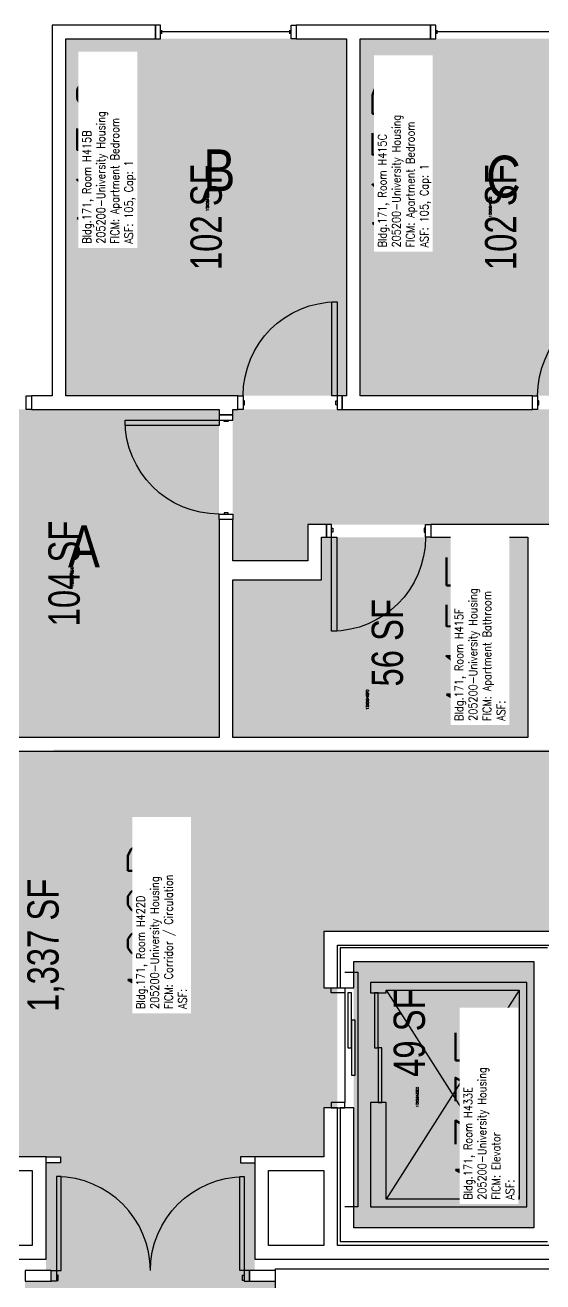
# Model space of a CAD drawing. Header units: inches. Extents: x -105 to 3698, y -798 to 1624.
# Drawn here: x 1365.2 to 1563.6, y 1142.4 to 1624 of the extents above; entities that cross this region are included whole.
import ezdxf
from ezdxf.enums import TextEntityAlignment as Align

# ---------------------------------------------------------------- set-up
doc = ezdxf.new("R2010")
doc.units = ezdxf.units.IN
doc.header["$LTSCALE"] = 96
doc.header["$MEASUREMENT"] = 0
for name, color, linetype in [('A-AREA-IDEN', 1, 'Continuous'), ('A-DOOR', 2, 'Continuous'), ('A-GLAZ', 1, 'Continuous'), ('A-IDEN-RNUM', 7, 'Continuous'), ('A-IDEN-SNUM', 4, 'Continuous'), ('A-IDEN-VNUM', 4, 'Continuous'), ('A-WALL', 5, 'Continuous'), ('AREA-TEXT', 3, 'Continuous'), ('Rooms-Category-Color', 7, 'Continuous'), ('Rooms-College-Color', 7, 'Continuous'), ('Rooms-Department-Color', 7, 'Continuous'), ('Rooms-Division-Color', 7, 'Continuous'), ('Rooms-Information', 7, 'Continuous')]:
    doc.layers.add(name, color=color, linetype=linetype)
doc.styles.add('AREA', font='arial.ttf', dxfattribs={"width": 0.75, "height": 12})
doc.styles.add('ROOMSNUMBER', font='txt.shx', dxfattribs={"height": 0.03})
doc.styles.add('ROOMVNUMBER', font='simplex.shx', dxfattribs={"width": 0.85})
doc.styles.get("Standard").update_dxf_attribs({"font": 'ARIALN.TTF'})

msp = doc.modelspace()

# ---------------------------------------------------------------- hatches: boundary and pattern name
at = {"layer": 'Rooms-Category-Color', "true_color": 0x728ef3}
for points in [[(1488.37499820295, 1618.761705106522), (1380.74999820295, 1618.76170510661), (1380.749998202812, 1482.011705106603), (1488.387990281958, 1482.024697185645), (1488.387990282071, 1618.320364718207)], [(1493.62499820295, 1618.761705106483), (1601.24999820295, 1618.761705106396), (1601.26294726055, 1482.024654164123), (1493.624998202812, 1482.01170510649), (1493.637990282071, 1618.320364718204)], [(1444.750000949005, 1476.750000000006), (1719.750000949004, 1476.750000000001), (1719.750000949006, 1597.750000000007), (1855.250000949007, 1597.750000000013), (1855.250000949011, 1481.124999999999), (1771.106722143054, 1481.124999999995), (1771.106722143052, 1376.000000000006), (1709.981722143052, 1376.000000000007), (1709.981722143052, 1384.950357142137), (1704.731722143052, 1384.950357142137), (1704.731722143052, 1376.000000000007), (1683.532608964361, 1376.000000000008), (1683.532608964363, 1425.374999999996), (1704.731722143053, 1425.374999999995), (1704.731722143052, 1418.950357142137), (1709.981722143052, 1418.950357142136), (1709.981722143053, 1432.624999999995), (1678.282608964361, 1432.625000000001), (1678.282608964361, 1418.750000000015), (1649.532608964361, 1418.750000000015), (1649.532608964361, 1432.624999999996), (1473.500000949004, 1432.624999999999), (1473.500000949004, 1418.750000000018), (1444.750000949004, 1418.750000000019)], [(1320.762944843477, 1351.011705106679), (1320.749998202808, 1476.761705106668), (1439.499998202807, 1476.761705106546), (1439.499998202679, 1351.01170510656)], [(1478.763352988596, 1427.761705106501), (1557.891302210434, 1427.76170510642), (1557.891302210358, 1351.011705106439), (1444.76289619114, 1351.011705106554), (1444.749998202738, 1411.511705106554), (1478.749998202739, 1411.511705106519)]]:
    msp.add_hatch(color=171, dxfattribs=at).paths.add_polyline_path(points)
at = {"layer": 'Rooms-Category-Color', "true_color": 0xadadad}
for points in [[(2434.813734425393, 1302.059794832432), (2431.278200400201, 1305.595328236364), (2404.374997199277, 1332.498526709881), (2404.374997199277, 1345.75000000002), (2041.217390187752, 1345.75000000002), (2041.217390187752, 1370.750000000013), (1958.893277009061, 1370.750000000013), (1958.893277009061, 1345.750000000014), (1868.874975056993, 1345.751251287169), (1868.874975064193, 1341.501251287159), (1864.874975064193, 1341.501251280382), (1864.874975064193, 1343.191933777711), (1824.874975067581, 1343.191933777711), (1824.874975067581, 1338.001251287157), (1816.874975067581, 1338.001251287157), (1816.874975067581, 1346.374900560571), (1765.999986635329, 1346.374900560571), (1765.999986635329, 1370.748758465236), (1683.532608093316, 1370.748758465236), (1683.532608093316, 1346.373758465239), (1376.124998203079, 1346.373758465239), (1376.124998203079, 1345.761705106155), (1260.124998203079, 1345.761705106155), (1260.124998203079, 1346.373761499035), (780.374998203064, 1346.373761499045), (780.374998203064, 1341.498758465237), (776.374998203064, 1341.498758465237), (776.374998203064, 1342.958158910471), (736.3774194910166, 1342.958158910471), (736.3774194910166, 1337.998758465236), (728.3774194910166, 1337.998758465236), (728.3774194910175, 1345.748758465237), (673.3567193971121, 1345.748758465234), (673.3567193971121, 1370.748758465233), (591.0326062184213, 1370.748758465233), (591.0326062184213, 1345.74875846524), (233.3028383523088, 1345.74875846524), (233.4999982030658, 1285.748758465239), (632.9673920448331, 1285.748758465239), (632.9673920448331, 1237.750000000023), (767.9999980504454, 1237.750000000023), (776.3749982030604, 1237.750000000023), (776.3749982030604, 1265.498758465238), (780.3749982030613, 1265.498758465237), (780.3749982030613, 1263.748758465236), (820.3749982030613, 1263.748758465236), (820.3749982030613, 1268.998758465236), (828.3749982030613, 1268.998758465236), (828.3749982030622, 1237.750000000015), (939.7173920448331, 1237.750000000015), (939.7173920448331, 1276.668832693983), (1347.188856218356, 1276.668832693986), (1347.18885621836, 1190.375000000005), (1378.688856218356, 1190.375000000006), (1378.688856218356, 1188.000000000025), (1373.188856218364, 1188.000000000025), (1373.188856218364, 1151.125000000008), (1373.188856218364, 1146.750000000026), (1375.188856218356, 1146.750000000026), (1375.188856218356, 1142.750000000026), (1451.188856218356, 1142.750000000026), (1451.188856218356, 1146.750000000026), (1453.111329007563, 1146.750000000026), (1453.188856218359, 1151.124999986885), (1453.188856218359, 1188.000000000025), (1447.688856218368, 1188.000000000025), (1447.688856218369, 1190.375000000006), (1479.64824156546, 1190.375000000006), (1479.648239670271, 1209.168832333085), (1484.898239670271, 1209.1688328625), (1484.898235031585, 1255.168832693984), (1479.648242645193, 1255.168832866398), (1479.648242645193, 1276.668832693983), (1571.648324745343, 1276.668832693983), (1571.648317350023, 1261.250003228346), (1860.500009312909, 1261.250002044936), (1864.874975200146, 1261.250002027011), (1864.874975192944, 1265.501251280382), (1868.874975192944, 1265.501251287159), (1868.874975195909, 1263.751251287157), (1908.87497505699, 1263.751251287157), (1908.87497505699, 1269.001251287157), (1916.87497505699, 1269.001251287157), (1916.874975057674, 1260.625000059771), (2047.491841887352, 1260.625000502804), (2133.476899039514, 1260.637893297269), (2169.476899039514, 1260.63789346944), (2348.969360803724, 1260.624947866227), (2386.307818971626, 1260.624947834508), (2392.387327554196, 1259.633387961236)], [(1560.148281308113, 1163.168832693983), (1491.148285104862, 1163.168832693983), (1491.148285104862, 1265.168832693983), (1560.148281308113, 1265.168832693983)], [(1461.188856218359, 1142.750000000026), (1365.188856218363, 1142.750000000026), (1365.188856218368, 1052.731721194057), (1340.188856218368, 1052.731721194057), (1340.188856218369, 970.4076080153654), (1365.18885621836, 970.4076080153657), (1365.188856218361, 603.0000000000073), (1461.188856218359, 603.000000000055), (1461.18885621836, 970.4076080153661), (1486.188856218353, 970.4076080153659), (1486.188856218353, 1052.731721194057), (1461.188856218354, 1052.731721194057)]]:
    msp.add_hatch(color=253, dxfattribs=at).paths.add_polyline_path(points)
at = {"layer": 'Rooms-College-Color', "true_color": 0xadadad}
for points in [[(1488.37499820295, 1618.761705106522), (1380.74999820295, 1618.76170510661), (1380.749998202812, 1482.011705106603), (1488.387990281958, 1482.024697185645), (1488.387990282071, 1618.320364718207)], [(1493.62499820295, 1618.761705106483), (1601.24999820295, 1618.761705106396), (1601.26294726055, 1482.024654164123), (1493.624998202812, 1482.01170510649), (1493.637990282071, 1618.320364718204)], [(1444.750000949005, 1476.750000000006), (1719.750000949004, 1476.750000000001), (1719.750000949006, 1597.750000000007), (1855.250000949007, 1597.750000000013), (1855.250000949011, 1481.124999999999), (1771.106722143054, 1481.124999999995), (1771.106722143052, 1376.000000000006), (1709.981722143052, 1376.000000000007), (1709.981722143052, 1384.950357142137), (1704.731722143052, 1384.950357142137), (1704.731722143052, 1376.000000000007), (1683.532608964361, 1376.000000000008), (1683.532608964363, 1425.374999999996), (1704.731722143053, 1425.374999999995), (1704.731722143052, 1418.950357142137), (1709.981722143052, 1418.950357142136), (1709.981722143053, 1432.624999999995), (1678.282608964361, 1432.625000000001), (1678.282608964361, 1418.750000000015), (1649.532608964361, 1418.750000000015), (1649.532608964361, 1432.624999999996), (1473.500000949004, 1432.624999999999), (1473.500000949004, 1418.750000000018), (1444.750000949004, 1418.750000000019)], [(1320.762944843477, 1351.011705106679), (1320.749998202808, 1476.761705106668), (1439.499998202807, 1476.761705106546), (1439.499998202679, 1351.01170510656)], [(1478.763352988596, 1427.761705106501), (1557.891302210434, 1427.76170510642), (1557.891302210358, 1351.011705106439), (1444.76289619114, 1351.011705106554), (1444.749998202738, 1411.511705106554), (1478.749998202739, 1411.511705106519)], [(2434.813734425393, 1302.059794832432), (2431.278200400201, 1305.595328236364), (2404.374997199277, 1332.498526709881), (2404.374997199277, 1345.75000000002), (2041.217390187752, 1345.75000000002), (2041.217390187752, 1370.750000000013), (1958.893277009061, 1370.750000000013), (1958.893277009061, 1345.750000000014), (1868.874975056993, 1345.751251287169), (1868.874975064193, 1341.501251287159), (1864.874975064193, 1341.501251280382), (1864.874975064193, 1343.191933777711), (1824.874975067581, 1343.191933777711), (1824.874975067581, 1338.001251287157), (1816.874975067581, 1338.001251287157), (1816.874975067581, 1346.374900560571), (1765.999986635329, 1346.374900560571), (1765.999986635329, 1370.748758465236), (1683.532608093316, 1370.748758465236), (1683.532608093316, 1346.373758465239), (1376.124998203079, 1346.373758465239), (1376.124998203079, 1345.761705106155), (1260.124998203079, 1345.761705106155), (1260.124998203079, 1346.373761499035), (780.374998203064, 1346.373761499045), (780.374998203064, 1341.498758465237), (776.374998203064, 1341.498758465237), (776.374998203064, 1342.958158910471), (736.3774194910166, 1342.958158910471), (736.3774194910166, 1337.998758465236), (728.3774194910166, 1337.998758465236), (728.3774194910175, 1345.748758465237), (673.3567193971121, 1345.748758465234), (673.3567193971121, 1370.748758465233), (591.0326062184213, 1370.748758465233), (591.0326062184213, 1345.74875846524), (233.3028383523088, 1345.74875846524), (233.4999982030658, 1285.748758465239), (632.9673920448331, 1285.748758465239), (632.9673920448331, 1237.750000000023), (767.9999980504454, 1237.750000000023), (776.3749982030604, 1237.750000000023), (776.3749982030604, 1265.498758465238), (780.3749982030613, 1265.498758465237), (780.3749982030613, 1263.748758465236), (820.3749982030613, 1263.748758465236), (820.3749982030613, 1268.998758465236), (828.3749982030613, 1268.998758465236), (828.3749982030622, 1237.750000000015), (939.7173920448331, 1237.750000000015), (939.7173920448331, 1276.668832693983), (1347.188856218356, 1276.668832693986), (1347.18885621836, 1190.375000000005), (1378.688856218356, 1190.375000000006), (1378.688856218356, 1188.000000000025), (1373.188856218364, 1188.000000000025), (1373.188856218364, 1151.125000000008), (1373.188856218364, 1146.750000000026), (1375.188856218356, 1146.750000000026), (1375.188856218356, 1142.750000000026), (1451.188856218356, 1142.750000000026), (1451.188856218356, 1146.750000000026), (1453.111329007563, 1146.750000000026), (1453.188856218359, 1151.124999986885), (1453.188856218359, 1188.000000000025), (1447.688856218368, 1188.000000000025), (1447.688856218369, 1190.375000000006), (1479.64824156546, 1190.375000000006), (1479.648239670271, 1209.168832333085), (1484.898239670271, 1209.1688328625), (1484.898235031585, 1255.168832693984), (1479.648242645193, 1255.168832866398), (1479.648242645193, 1276.668832693983), (1571.648324745343, 1276.668832693983), (1571.648317350023, 1261.250003228346), (1860.500009312909, 1261.250002044936), (1864.874975200146, 1261.250002027011), (1864.874975192944, 1265.501251280382), (1868.874975192944, 1265.501251287159), (1868.874975195909, 1263.751251287157), (1908.87497505699, 1263.751251287157), (1908.87497505699, 1269.001251287157), (1916.87497505699, 1269.001251287157), (1916.874975057674, 1260.625000059771), (2047.491841887352, 1260.625000502804), (2133.476899039514, 1260.637893297269), (2169.476899039514, 1260.63789346944), (2348.969360803724, 1260.624947866227), (2386.307818971626, 1260.624947834508), (2392.387327554196, 1259.633387961236)], [(1560.148281308113, 1163.168832693983), (1491.148285104862, 1163.168832693983), (1491.148285104862, 1265.168832693983), (1560.148281308113, 1265.168832693983)], [(1461.188856218359, 1142.750000000026), (1365.188856218363, 1142.750000000026), (1365.188856218368, 1052.731721194057), (1340.188856218368, 1052.731721194057), (1340.188856218369, 970.4076080153654), (1365.18885621836, 970.4076080153657), (1365.188856218361, 603.0000000000073), (1461.188856218359, 603.000000000055), (1461.18885621836, 970.4076080153661), (1486.188856218353, 970.4076080153659), (1486.188856218353, 1052.731721194057), (1461.188856218354, 1052.731721194057)]]:
    msp.add_hatch(color=253, dxfattribs=at).paths.add_polyline_path(points)
at = {"layer": 'Rooms-Department-Color', "true_color": 0x604aed}
for points in [[(1488.37499820295, 1618.761705106522), (1380.74999820295, 1618.76170510661), (1380.749998202812, 1482.011705106603), (1488.387990281958, 1482.024697185645), (1488.387990282071, 1618.320364718207)], [(1493.62499820295, 1618.761705106483), (1601.24999820295, 1618.761705106396), (1601.26294726055, 1482.024654164123), (1493.624998202812, 1482.01170510649), (1493.637990282071, 1618.320364718204)], [(1444.750000949005, 1476.750000000006), (1719.750000949004, 1476.750000000001), (1719.750000949006, 1597.750000000007), (1855.250000949007, 1597.750000000013), (1855.250000949011, 1481.124999999999), (1771.106722143054, 1481.124999999995), (1771.106722143052, 1376.000000000006), (1709.981722143052, 1376.000000000007), (1709.981722143052, 1384.950357142137), (1704.731722143052, 1384.950357142137), (1704.731722143052, 1376.000000000007), (1683.532608964361, 1376.000000000008), (1683.532608964363, 1425.374999999996), (1704.731722143053, 1425.374999999995), (1704.731722143052, 1418.950357142137), (1709.981722143052, 1418.950357142136), (1709.981722143053, 1432.624999999995), (1678.282608964361, 1432.625000000001), (1678.282608964361, 1418.750000000015), (1649.532608964361, 1418.750000000015), (1649.532608964361, 1432.624999999996), (1473.500000949004, 1432.624999999999), (1473.500000949004, 1418.750000000018), (1444.750000949004, 1418.750000000019)], [(1320.762944843477, 1351.011705106679), (1320.749998202808, 1476.761705106668), (1439.499998202807, 1476.761705106546), (1439.499998202679, 1351.01170510656)], [(1478.763352988596, 1427.761705106501), (1557.891302210434, 1427.76170510642), (1557.891302210358, 1351.011705106439), (1444.76289619114, 1351.011705106554), (1444.749998202738, 1411.511705106554), (1478.749998202739, 1411.511705106519)]]:
    msp.add_hatch(color=173, dxfattribs=at).paths.add_polyline_path(points)
at = {"layer": 'Rooms-Department-Color', "true_color": 0xacacac}
for points in [[(2434.813734425393, 1302.059794832432), (2431.278200400201, 1305.595328236364), (2404.374997199277, 1332.498526709881), (2404.374997199277, 1345.75000000002), (2041.217390187752, 1345.75000000002), (2041.217390187752, 1370.750000000013), (1958.893277009061, 1370.750000000013), (1958.893277009061, 1345.750000000014), (1868.874975056993, 1345.751251287169), (1868.874975064193, 1341.501251287159), (1864.874975064193, 1341.501251280382), (1864.874975064193, 1343.191933777711), (1824.874975067581, 1343.191933777711), (1824.874975067581, 1338.001251287157), (1816.874975067581, 1338.001251287157), (1816.874975067581, 1346.374900560571), (1765.999986635329, 1346.374900560571), (1765.999986635329, 1370.748758465236), (1683.532608093316, 1370.748758465236), (1683.532608093316, 1346.373758465239), (1376.124998203079, 1346.373758465239), (1376.124998203079, 1345.761705106155), (1260.124998203079, 1345.761705106155), (1260.124998203079, 1346.373761499035), (780.374998203064, 1346.373761499045), (780.374998203064, 1341.498758465237), (776.374998203064, 1341.498758465237), (776.374998203064, 1342.958158910471), (736.3774194910166, 1342.958158910471), (736.3774194910166, 1337.998758465236), (728.3774194910166, 1337.998758465236), (728.3774194910175, 1345.748758465237), (673.3567193971121, 1345.748758465234), (673.3567193971121, 1370.748758465233), (591.0326062184213, 1370.748758465233), (591.0326062184213, 1345.74875846524), (233.3028383523088, 1345.74875846524), (233.4999982030658, 1285.748758465239), (632.9673920448331, 1285.748758465239), (632.9673920448331, 1237.750000000023), (767.9999980504454, 1237.750000000023), (776.3749982030604, 1237.750000000023), (776.3749982030604, 1265.498758465238), (780.3749982030613, 1265.498758465237), (780.3749982030613, 1263.748758465236), (820.3749982030613, 1263.748758465236), (820.3749982030613, 1268.998758465236), (828.3749982030613, 1268.998758465236), (828.3749982030622, 1237.750000000015), (939.7173920448331, 1237.750000000015), (939.7173920448331, 1276.668832693983), (1347.188856218356, 1276.668832693986), (1347.18885621836, 1190.375000000005), (1378.688856218356, 1190.375000000006), (1378.688856218356, 1188.000000000025), (1373.188856218364, 1188.000000000025), (1373.188856218364, 1151.125000000008), (1373.188856218364, 1146.750000000026), (1375.188856218356, 1146.750000000026), (1375.188856218356, 1142.750000000026), (1451.188856218356, 1142.750000000026), (1451.188856218356, 1146.750000000026), (1453.111329007563, 1146.750000000026), (1453.188856218359, 1151.124999986885), (1453.188856218359, 1188.000000000025), (1447.688856218368, 1188.000000000025), (1447.688856218369, 1190.375000000006), (1479.64824156546, 1190.375000000006), (1479.648239670271, 1209.168832333085), (1484.898239670271, 1209.1688328625), (1484.898235031585, 1255.168832693984), (1479.648242645193, 1255.168832866398), (1479.648242645193, 1276.668832693983), (1571.648324745343, 1276.668832693983), (1571.648317350023, 1261.250003228346), (1860.500009312909, 1261.250002044936), (1864.874975200146, 1261.250002027011), (1864.874975192944, 1265.501251280382), (1868.874975192944, 1265.501251287159), (1868.874975195909, 1263.751251287157), (1908.87497505699, 1263.751251287157), (1908.87497505699, 1269.001251287157), (1916.87497505699, 1269.001251287157), (1916.874975057674, 1260.625000059771), (2047.491841887352, 1260.625000502804), (2133.476899039514, 1260.637893297269), (2169.476899039514, 1260.63789346944), (2348.969360803724, 1260.624947866227), (2386.307818971626, 1260.624947834508), (2392.387327554196, 1259.633387961236)], [(1560.148281308113, 1163.168832693983), (1491.148285104862, 1163.168832693983), (1491.148285104862, 1265.168832693983), (1560.148281308113, 1265.168832693983)], [(1461.188856218359, 1142.750000000026), (1365.188856218363, 1142.750000000026), (1365.188856218368, 1052.731721194057), (1340.188856218368, 1052.731721194057), (1340.188856218369, 970.4076080153654), (1365.18885621836, 970.4076080153657), (1365.188856218361, 603.0000000000073), (1461.188856218359, 603.000000000055), (1461.18885621836, 970.4076080153661), (1486.188856218353, 970.4076080153659), (1486.188856218353, 1052.731721194057), (1461.188856218354, 1052.731721194057)]]:
    msp.add_hatch(color=253, dxfattribs=at).paths.add_polyline_path(points)
at = {"layer": 'Rooms-Division-Color', "true_color": 0x604aed}
for points in [[(1488.37499820295, 1618.761705106522), (1380.74999820295, 1618.76170510661), (1380.749998202812, 1482.011705106603), (1488.387990281958, 1482.024697185645), (1488.387990282071, 1618.320364718207)], [(1493.62499820295, 1618.761705106483), (1601.24999820295, 1618.761705106396), (1601.26294726055, 1482.024654164123), (1493.624998202812, 1482.01170510649), (1493.637990282071, 1618.320364718204)], [(1444.750000949005, 1476.750000000006), (1719.750000949004, 1476.750000000001), (1719.750000949006, 1597.750000000007), (1855.250000949007, 1597.750000000013), (1855.250000949011, 1481.124999999999), (1771.106722143054, 1481.124999999995), (1771.106722143052, 1376.000000000006), (1709.981722143052, 1376.000000000007), (1709.981722143052, 1384.950357142137), (1704.731722143052, 1384.950357142137), (1704.731722143052, 1376.000000000007), (1683.532608964361, 1376.000000000008), (1683.532608964363, 1425.374999999996), (1704.731722143053, 1425.374999999995), (1704.731722143052, 1418.950357142137), (1709.981722143052, 1418.950357142136), (1709.981722143053, 1432.624999999995), (1678.282608964361, 1432.625000000001), (1678.282608964361, 1418.750000000015), (1649.532608964361, 1418.750000000015), (1649.532608964361, 1432.624999999996), (1473.500000949004, 1432.624999999999), (1473.500000949004, 1418.750000000018), (1444.750000949004, 1418.750000000019)], [(1320.762944843477, 1351.011705106679), (1320.749998202808, 1476.761705106668), (1439.499998202807, 1476.761705106546), (1439.499998202679, 1351.01170510656)], [(1478.763352988596, 1427.761705106501), (1557.891302210434, 1427.76170510642), (1557.891302210358, 1351.011705106439), (1444.76289619114, 1351.011705106554), (1444.749998202738, 1411.511705106554), (1478.749998202739, 1411.511705106519)]]:
    msp.add_hatch(color=173, dxfattribs=at).paths.add_polyline_path(points)
at = {"layer": 'Rooms-Division-Color', "true_color": 0xadadad}
for points in [[(2434.813734425393, 1302.059794832432), (2431.278200400201, 1305.595328236364), (2404.374997199277, 1332.498526709881), (2404.374997199277, 1345.75000000002), (2041.217390187752, 1345.75000000002), (2041.217390187752, 1370.750000000013), (1958.893277009061, 1370.750000000013), (1958.893277009061, 1345.750000000014), (1868.874975056993, 1345.751251287169), (1868.874975064193, 1341.501251287159), (1864.874975064193, 1341.501251280382), (1864.874975064193, 1343.191933777711), (1824.874975067581, 1343.191933777711), (1824.874975067581, 1338.001251287157), (1816.874975067581, 1338.001251287157), (1816.874975067581, 1346.374900560571), (1765.999986635329, 1346.374900560571), (1765.999986635329, 1370.748758465236), (1683.532608093316, 1370.748758465236), (1683.532608093316, 1346.373758465239), (1376.124998203079, 1346.373758465239), (1376.124998203079, 1345.761705106155), (1260.124998203079, 1345.761705106155), (1260.124998203079, 1346.373761499035), (780.374998203064, 1346.373761499045), (780.374998203064, 1341.498758465237), (776.374998203064, 1341.498758465237), (776.374998203064, 1342.958158910471), (736.3774194910166, 1342.958158910471), (736.3774194910166, 1337.998758465236), (728.3774194910166, 1337.998758465236), (728.3774194910175, 1345.748758465237), (673.3567193971121, 1345.748758465234), (673.3567193971121, 1370.748758465233), (591.0326062184213, 1370.748758465233), (591.0326062184213, 1345.74875846524), (233.3028383523088, 1345.74875846524), (233.4999982030658, 1285.748758465239), (632.9673920448331, 1285.748758465239), (632.9673920448331, 1237.750000000023), (767.9999980504454, 1237.750000000023), (776.3749982030604, 1237.750000000023), (776.3749982030604, 1265.498758465238), (780.3749982030613, 1265.498758465237), (780.3749982030613, 1263.748758465236), (820.3749982030613, 1263.748758465236), (820.3749982030613, 1268.998758465236), (828.3749982030613, 1268.998758465236), (828.3749982030622, 1237.750000000015), (939.7173920448331, 1237.750000000015), (939.7173920448331, 1276.668832693983), (1347.188856218356, 1276.668832693986), (1347.18885621836, 1190.375000000005), (1378.688856218356, 1190.375000000006), (1378.688856218356, 1188.000000000025), (1373.188856218364, 1188.000000000025), (1373.188856218364, 1151.125000000008), (1373.188856218364, 1146.750000000026), (1375.188856218356, 1146.750000000026), (1375.188856218356, 1142.750000000026), (1451.188856218356, 1142.750000000026), (1451.188856218356, 1146.750000000026), (1453.111329007563, 1146.750000000026), (1453.188856218359, 1151.124999986885), (1453.188856218359, 1188.000000000025), (1447.688856218368, 1188.000000000025), (1447.688856218369, 1190.375000000006), (1479.64824156546, 1190.375000000006), (1479.648239670271, 1209.168832333085), (1484.898239670271, 1209.1688328625), (1484.898235031585, 1255.168832693984), (1479.648242645193, 1255.168832866398), (1479.648242645193, 1276.668832693983), (1571.648324745343, 1276.668832693983), (1571.648317350023, 1261.250003228346), (1860.500009312909, 1261.250002044936), (1864.874975200146, 1261.250002027011), (1864.874975192944, 1265.501251280382), (1868.874975192944, 1265.501251287159), (1868.874975195909, 1263.751251287157), (1908.87497505699, 1263.751251287157), (1908.87497505699, 1269.001251287157), (1916.87497505699, 1269.001251287157), (1916.874975057674, 1260.625000059771), (2047.491841887352, 1260.625000502804), (2133.476899039514, 1260.637893297269), (2169.476899039514, 1260.63789346944), (2348.969360803724, 1260.624947866227), (2386.307818971626, 1260.624947834508), (2392.387327554196, 1259.633387961236)], [(1560.148281308113, 1163.168832693983), (1491.148285104862, 1163.168832693983), (1491.148285104862, 1265.168832693983), (1560.148281308113, 1265.168832693983)], [(1461.188856218359, 1142.750000000026), (1365.188856218363, 1142.750000000026), (1365.188856218368, 1052.731721194057), (1340.188856218368, 1052.731721194057), (1340.188856218369, 970.4076080153654), (1365.18885621836, 970.4076080153657), (1365.188856218361, 603.0000000000073), (1461.188856218359, 603.000000000055), (1461.18885621836, 970.4076080153661), (1486.188856218353, 970.4076080153659), (1486.188856218353, 1052.731721194057), (1461.188856218354, 1052.731721194057)]]:
    msp.add_hatch(color=253, dxfattribs=at).paths.add_polyline_path(points)

# ---------------------------------------------------------------- linework, layer by layer
at = {"layer": 'A-DOOR'}
for p, q in [((1487.773286979742, 1261.168832693983), (1492.773286979742, 1261.168832693983)), ((1492.773286979742, 1261.168832693983), (1492.773286979742, 1171.168832693983)), ((1482.523286979742, 1253.168832693983), (1482.523286979742, 1255.168832693983)), ((1482.523286979742, 1255.168832693983), (1487.773286979742, 1255.168832693983)), ((1487.773286979742, 1253.168832693983), (1482.523286979742, 1253.168832693983)), ((1487.773286979742, 1255.168832693983), (1487.773286979742, 1253.168832693983)), ((1487.773286979742, 1253.168832693983), (1487.773286979742, 1211.168832693983)), ((1500.523286979741, 1253.168832693982), (1499.148286979741, 1253.168832693982)), ((1499.148286979741, 1253.168832693982), (1499.148286979741, 1232.168832693982)), ((1500.523286979741, 1232.168832693982), (1500.523286979741, 1253.168832693982)), ((1499.148286979741, 1232.168832693982), (1500.523286979741, 1232.168832693982)), ((1501.898286979741, 1232.168832693982), (1500.523286979741, 1232.168832693982)), ((1500.523286979741, 1232.168832693982), (1500.523286979741, 1211.168832693982)), ((1501.898286979741, 1211.168832693982), (1501.898286979741, 1232.168832693982)), ((1482.523286979742, 1211.168832693983), (1482.523286979742, 1209.168832693983)), ((1487.773286979742, 1211.168832693983), (1482.523286979742, 1211.168832693983)), ((1482.523286979742, 1209.168832693983), (1487.773286979742, 1209.168832693983)), ((1487.773286979742, 1209.168832693983), (1487.773286979742, 1211.168832693983)), ((1500.523286979741, 1211.168832693982), (1501.898286979741, 1211.168832693982)), ((1378.938858093236, 1182.750000000025), (1377.188858093236, 1182.750000000025)), ((1377.188858093236, 1182.750000000025), (1377.188858093236, 1146.750000000025)), ((1378.938858093236, 1146.750000000025), (1378.938858093236, 1182.750000000025)), ((1447.438858093236, 1146.750000000025), (1447.438858093236, 1182.750000000025)), ((1447.438858093236, 1182.750000000025), (1449.188858093236, 1182.750000000025)), ((1449.188858093236, 1182.750000000025), (1449.188858093236, 1146.750000000025)), ((1492.773286979742, 1171.168832693983), (1487.773286979742, 1171.168832693983)), ((1375.188858093236, 1142.750000000025), (1375.188858093236, 1146.750000000025)), ((1375.188858093236, 1146.750000000025), (1377.188858093236, 1146.750000000025)), ((1377.188858093236, 1146.750000000025), (1378.938858093236, 1146.750000000025)), ((1377.188858093236, 1146.750000000025), (1377.188858093236, 1142.750000000025)), ((1449.188858093236, 1146.750000000025), (1447.438858093236, 1146.750000000025)), ((1451.188858093236, 1146.750000000025), (1449.188858093236, 1146.750000000025)), ((1449.188858093236, 1146.750000000025), (1449.188858093236, 1142.750000000025)), ((1451.188858093236, 1142.750000000025), (1451.188858093236, 1146.750000000025)), ((1377.188858093236, 1142.750000000025), (1375.188858093236, 1142.750000000025)), ((1377.813858093236, 1145.000000000025), (1377.188858093236, 1145.000000000025)), ((1377.188858093236, 1145.000000000025), (1377.188858093236, 1143.000000000025)), ((1377.188858093236, 1143.000000000025), (1377.813858093236, 1143.000000000025)), ((1377.813858093236, 1143.000000000025), (1377.813858093236, 1145.000000000025)), ((1448.563858093236, 1143.000000000025), (1448.563858093236, 1145.000000000025)), ((1448.563858093236, 1145.000000000025), (1449.188858093236, 1145.000000000025)), ((1449.188858093236, 1143.000000000025), (1448.563858093236, 1143.000000000025)), ((1449.188858093236, 1145.000000000025), (1449.188858093236, 1143.000000000025)), ((1449.188858093236, 1142.750000000025), (1451.188858093236, 1142.750000000025))]:
    msp.add_line(p, q, dxfattribs=at)
for points in [[(1484.750000077958, 1481.99875846523), (1482.750000077958, 1481.99875846523), (1482.750000077958, 1517.99875846523), (1484.750000077958, 1517.99875846523)], [(1448.750000077958, 1476.74875846523), (1446.750000077958, 1476.74875846523), (1446.750000077958, 1481.99875846523), (1448.750000077958, 1481.99875846523)], [(1448.750000077958, 1478.49875846523), (1449.250000077958, 1478.49875846523), (1449.250000077958, 1479.99875846523), (1448.750000077958, 1479.99875846523)], [(1484.750000077958, 1478.49875846523), (1484.250000077958, 1478.49875846523), (1484.250000077958, 1479.99875846523), (1484.750000077958, 1479.99875846523)], [(1484.750000077958, 1476.74875846523), (1486.750000077958, 1476.74875846523), (1486.750000077958, 1481.99875846523), (1484.750000077958, 1481.99875846523)], [(1561.625000077958, 1476.74875846523), (1559.625000077958, 1476.74875846523), (1559.625000077958, 1481.99875846523), (1561.625000077958, 1481.99875846523)], [(1561.625000077958, 1478.49875846523), (1562.125000077958, 1478.49875846523), (1562.125000077958, 1479.99875846523), (1561.625000077958, 1479.99875846523)], [(1444.750000077958, 1472.625587314558), (1444.750000077958, 1474.625587314558), (1439.500000077958, 1474.625587314558), (1439.500000077958, 1472.625587314558)], [(1439.500000077958, 1472.625587314558), (1439.500000077958, 1470.625587314558), (1403.500000077958, 1470.625587314558), (1403.500000077958, 1472.625587314558)], [(1443.000000077958, 1472.625587314558), (1443.000000077958, 1472.125587314558), (1441.500000077958, 1472.125587314558), (1441.500000077958, 1472.625587314558)], [(1444.750000077958, 1436.625587314558), (1444.750000077958, 1434.625587314558), (1439.500000077958, 1434.625587314558), (1439.500000077958, 1436.625587314558)], [(1443.000000077958, 1436.625587314558), (1443.000000077958, 1437.125587314558), (1441.500000077958, 1437.125587314558), (1441.500000077958, 1436.625587314558)], [(1482.641304085636, 1432.623758465224), (1480.641304085636, 1432.623758465224), (1480.641304085636, 1427.748758465224), (1482.641304085636, 1427.748758465224)], [(1482.641304085636, 1431.248758465224), (1483.141304085636, 1431.248758465224), (1483.141304085636, 1429.748758465224), (1482.641304085636, 1429.748758465224)], [(1518.641304085636, 1431.248758465224), (1518.141304085636, 1431.248758465224), (1518.141304085636, 1429.748758465224), (1518.641304085636, 1429.748758465224)], [(1518.641304085636, 1432.623758465224), (1520.641304085636, 1432.623758465224), (1520.641304085636, 1427.748758465224), (1518.641304085636, 1427.748758465224)], [(1482.641304085636, 1427.748758465224), (1484.641304085636, 1427.748758465224), (1484.641304085636, 1391.748758465224), (1482.641304085636, 1391.748758465224)], [(1490.273286979742, 1253.168832693983), (1488.898286979742, 1253.168832693983), (1488.898286979742, 1232.168832693983), (1490.273286979742, 1232.168832693983)], [(1491.648286979742, 1242.668832693983), (1490.273286979742, 1242.668832693983), (1490.273286979742, 1221.668832693983), (1491.648286979742, 1221.668832693983)]]:
    msp.add_lwpolyline(points, close=True, dxfattribs=at)
at = {"layer": 'A-DOOR', "extrusion": (0, 0, -1)}
for centre, start, end in [((-1484.750000077958, 1481.99875846523), 0, 90), ((-1597.625000077958, 1481.99875846523), 0, 90), ((-1439.500000077958, 1472.625587314558), 270, 0), ((-1482.641304085636, 1427.748758465224), 180, 270), ((-1449.188858093236, 1146.750000000025), 0, 90)]:
    msp.add_arc(centre, 36, start, end, dxfattribs=at)
at = {"layer": 'A-DOOR'}
msp.add_arc((1377.188858093236, 1146.750000000025), 36, 0, 90, dxfattribs=at)
at = {"layer": 'A-GLAZ'}
for p, q in [((1417.599227169754, 1620.623758465231), (1417.599227169754, 1622.123758465231)), ((1466.599227169754, 1621.373758465231), (1417.599227169754, 1621.373758465231)), ((1466.599227169754, 1620.623758465231), (1466.599227169754, 1622.123758465231)), ((1523.125000077958, 1620.623758465231), (1523.125000077958, 1622.123758465231)), ((1572.125000077958, 1621.373758465231), (1523.125000077958, 1621.373758465231))]:
    msp.add_line(p, q, dxfattribs=at)
for points in [[(1417.099227169754, 1623.998758465231), (1415.099227169754, 1623.998758465231), (1415.099227169754, 1618.748758465231), (1417.099227169754, 1618.748758465231)], [(1467.099227169754, 1623.998758465231), (1469.099227169754, 1623.998758465231), (1469.099227169754, 1618.748758465231), (1467.099227169754, 1618.748758465231)], [(1522.625000077958, 1623.998758465231), (1520.625000077958, 1623.998758465231), (1520.625000077958, 1618.748758465231), (1522.625000077958, 1618.748758465231)], [(1365.63167968025, 1481.99875846523), (1367.63167968025, 1481.99875846523), (1367.631679680251, 1476.74875846523), (1365.631679680251, 1476.74875846523)]]:
    msp.add_lwpolyline(points, close=True, dxfattribs=at)
at = {"layer": 'A-WALL'}
for p, q in [((1375.500000077958, 1623.998758465231), (1375.500000077959, 1481.99875846523)), ((1415.099227169754, 1623.998758465231), (1375.500000077958, 1623.998758465231)), ((1415.099227169754, 1618.748758465231), (1415.099227169754, 1623.998758465231)), ((1469.099227169754, 1623.998758465231), (1469.099227169754, 1618.748758465231)), ((1520.625000077958, 1623.998758465231), (1469.099227169754, 1623.998758465231)), ((1520.625000077958, 1618.748758465231), (1520.625000077958, 1623.998758465231)), ((1380.750000077959, 1481.99875846523), (1380.750000077958, 1618.748758465231)), ((1380.750000077958, 1618.748758465231), (1415.099227169754, 1618.748758465231)), ((1469.099227169754, 1618.748758465231), (1488.375000077958, 1618.748758465231)), ((1488.375000077958, 1618.748758465231), (1488.375000077958, 1481.99875846523)), ((1493.625000077958, 1481.99875846523), (1493.625000077958, 1618.748758465231)), ((1493.625000077958, 1618.748758465231), (1520.625000077958, 1618.748758465231)), ((1375.500000077959, 1481.99875846523), (1367.63167968025, 1481.99875846523)), ((1367.63167968025, 1481.99875846523), (1367.631679680251, 1476.74875846523)), ((1446.750000077958, 1481.99875846523), (1380.750000077959, 1481.99875846523)), ((1446.750000077958, 1476.74875846523), (1446.750000077958, 1481.99875846523)), ((1488.375000077958, 1481.99875846523), (1486.750000077958, 1481.99875846523)), ((1486.750000077958, 1481.99875846523), (1486.750000077958, 1476.74875846523)), ((1559.625000077958, 1481.99875846523), (1493.625000077958, 1481.99875846523)), ((1559.625000077958, 1476.74875846523), (1559.625000077958, 1481.99875846523)), ((1367.631679680251, 1476.74875846523), (1376.125000077959, 1476.74875846523)), ((1376.125000077959, 1476.74875846523), (1439.500000077958, 1476.74875846523)), ((1439.500000077958, 1476.74875846523), (1439.500000077958, 1474.625587314558)), ((1439.500000077958, 1474.625587314558), (1444.750000077958, 1474.625587314558)), ((1444.750000077958, 1476.74875846523), (1446.750000077958, 1476.74875846523)), ((1444.750000077958, 1474.625587314558), (1444.750000077958, 1476.74875846523)), ((1486.750000077958, 1476.74875846523), (1559.625000077958, 1476.74875846523)), ((1444.750000077958, 1434.625587314558), (1439.500000077958, 1434.625587314558)), ((1439.500000077958, 1434.625587314558), (1439.500000077958, 1431.998758465224)), ((1439.500000077958, 1431.998758465224), (1439.500000077958, 1350.998758465243)), ((1444.750000077958, 1431.998758465224), (1444.750000077958, 1434.625587314558)), ((1444.750000077958, 1418.748758465243), (1444.750000077958, 1431.998758465224)), ((1480.641304085636, 1432.623758465224), (1473.500000077958, 1432.623758465224)), ((1473.500000077958, 1432.623758465224), (1473.500000077958, 1418.748758465243)), ((1480.641304085636, 1427.748758465224), (1480.641304085636, 1432.623758465224)), ((1602.391304085636, 1432.623758465224), (1520.641304085636, 1432.623758465224)), ((1520.641304085636, 1432.623758465224), (1520.641304085636, 1427.748758465224)), ((1478.750000077958, 1427.748758465224), (1480.641304085636, 1427.748758465224)), ((1478.750000077958, 1411.498758465243), (1478.750000077958, 1427.748758465224)), ((1520.641304085636, 1427.748758465224), (1557.891304085636, 1427.748758465224)), ((1557.891304085636, 1427.748758465224), (1557.891304085636, 1350.998758465243)), ((1473.500000077958, 1418.748758465243), (1444.750000077958, 1418.748758465243)), ((1444.750000077958, 1350.998758465243), (1444.750000077958, 1411.498758465243)), ((1444.750000077958, 1411.498758465243), (1478.750000077958, 1411.498758465243)), ((1439.500000077958, 1350.998758465243), (1320.750000077958, 1350.998758465243)), ((1557.891304085636, 1350.998758465243), (1444.750000077958, 1350.998758465243)), ((1315.500000077958, 1345.748758465242), (1444.125000077958, 1345.748758465243)), ((1444.125000077958, 1345.748758465243), (1683.532608093316, 1345.748758465243)), ((1571.648326620224, 1276.668832693983), (1479.648244948253, 1276.668832693982)), ((1479.648244948253, 1276.668832693983), (1479.648244520073, 1255.168832866397)), ((1484.898244843697, 1271.418832693982), (1566.398324102169, 1271.418832693983)), ((1484.898244520073, 1255.168832761841), (1484.898244843697, 1271.418832693983)), ((1485.898286979741, 1270.418832693983), (1485.898286979742, 1255.168832693983)), ((1565.398283182993, 1270.418832693983), (1485.898286979741, 1270.418832693983)), ((1491.148286979742, 1255.168832693983), (1491.148286979742, 1265.168832693983)), ((1491.148286979741, 1265.168832693983), (1560.148283182993, 1265.168832693983)), ((1560.148283182993, 1265.168832693983), (1560.148283182993, 1163.168832693982)), ((1497.523286979741, 1257.168832693981), (1497.523286979741, 1253.168832693982)), ((1557.510410640119, 1257.168832693979), (1497.523286979741, 1257.168832693981)), ((1557.510410640119, 1171.168832693982), (1557.510410640118, 1257.168832693979)), ((1479.648244520073, 1255.168832866397), (1484.898244520073, 1255.168832761841)), ((1485.898286979742, 1255.168832693983), (1491.148286979742, 1255.168832693983)), ((1497.523286979741, 1253.168832693982), (1503.523286979741, 1253.168832693982)), ((1503.523286979741, 1253.168832693982), (1503.523286979741, 1254.168832693981)), ((1503.523286979741, 1254.16883269398), (1554.510410640119, 1254.168832693979)), ((1503.523286979741, 1254.168832693982), (1554.523286979741, 1174.168832693982)), ((1554.523286979741, 1254.168832693979), (1503.523286979741, 1174.168832693982)), ((1554.510410640118, 1254.168832693979), (1554.510410640119, 1174.168832693982)), ((1484.898241545151, 1209.168832856046), (1479.648241545151, 1209.168832333957)), ((1479.648241545151, 1209.168832333957), (1479.648243414112, 1190.375000000005)), ((1484.898246795259, 1156.375000652748), (1484.898241545151, 1209.168832856046)), ((1491.148286979742, 1209.168832693983), (1485.898286979742, 1209.168832693983)), ((1485.898286979742, 1209.168832693983), (1485.898286979742, 1157.918832693982)), ((1491.148286979742, 1163.168832693983), (1491.148286979742, 1209.168832693983)), ((1503.523286979741, 1211.168832693982), (1497.523286979741, 1211.168832693982)), ((1497.523286979741, 1211.168832693982), (1497.523286979741, 1171.168832693982)), ((1503.523286979741, 1174.168832693982), (1503.523286979741, 1211.168832693982)), ((1373.188858093243, 1190.375000000005), (1347.18885809324, 1190.375000000006)), ((1373.188858093246, 1151.125000000008), (1373.188858093243, 1190.375000000005)), ((1373.18885809323, 1190.375000000005), (1378.688858093235, 1190.375000000005)), ((1378.688858093235, 1190.375000000005), (1378.688858093235, 1188.000000000025)), ((1453.188858093241, 1190.375000000005), (1447.688858093236, 1190.375000000005)), ((1447.688858093236, 1190.375000000005), (1447.688858093248, 1188.000000000025)), ((1453.188858093241, 1190.375000000006), (1453.188858093239, 1151.124999986885)), ((1479.648243414113, 1190.375000000005), (1453.188858093241, 1190.375000000006)), ((1347.18885809324, 1185.125000000006), (1367.938858093244, 1185.125000000005)), ((1367.938858093244, 1185.125000000005), (1367.938858093245, 1156.375000000008)), ((1378.688858093235, 1188.000000000025), (1373.188858093231, 1188.000000000025)), ((1373.188858093231, 1188.000000000025), (1373.188858093231, 1188.000000000025)), ((1373.188858093231, 1188.000000000025), (1373.188858093231, 1188.000000000025)), ((1447.688858093248, 1188.000000000025), (1453.188858093252, 1188.000000000025)), ((1453.188858093252, 1188.000000000025), (1453.188858093252, 1188.000000000025)), ((1453.188858093252, 1188.000000000025), (1453.188858093252, 1188.000000000025)), ((1458.438858093239, 1156.375000097129), (1458.438858093241, 1185.125000000005)), ((1458.438858093241, 1185.125000000005), (1479.648243936202, 1185.125000000005)), ((1479.648243936201, 1185.125000000005), (1479.648246795259, 1156.375000542503)), ((1497.523286979741, 1171.168832693982), (1557.510410640119, 1171.168832693982)), ((1554.510410640119, 1174.168832693982), (1503.523286979741, 1174.168832693982)), ((1560.148283182993, 1163.168832693982), (1491.148286979741, 1163.168832693982)), ((1367.938858093245, 1156.375000000008), (1347.188858093242, 1156.375000000008)), ((1479.64824679526, 1156.375000542503), (1458.438858093239, 1156.375000097129)), ((1566.398286882622, 1156.375002364159), (1484.89824679526, 1156.375000652748)), ((1485.898286979742, 1157.918832693982), (1565.398283182993, 1157.918832693982)), ((1170.936216868248, 1151.125000000008), (1373.188858093246, 1151.125000000008)), ((1453.188858093239, 1151.124999986885), (1566.398286992866, 1151.125002364159)), ((1365.188858093243, 1146.750000000025), (1365.188858093243, 1142.750000000025)), ((1375.188858093236, 1146.750000000025), (1365.188858093243, 1146.750000000025)), ((1375.188858093236, 1142.750000000025), (1375.188858093236, 1146.750000000025)), ((1451.188858093236, 1146.750000000025), (1451.188858093236, 1142.750000000025)), ((1461.18885809324, 1146.750000000025), (1451.188858093236, 1146.750000000025)), ((1461.188858093234, 1052.731721194056), (1461.188858093239, 1147.375000000022)), ((1461.188858093239, 1147.375000000022), (1718.438858093234, 1147.375000000007)), ((1461.18885809324, 1142.750000000025), (1461.18885809324, 1146.750000000025)), ((1365.188858093243, 1142.750000000025), (1375.188858093236, 1142.750000000025)), ((1451.188858093236, 1142.750000000025), (1461.18885809324, 1142.750000000025))]:
    msp.add_line(p, q, dxfattribs=at)

# ---------------------------------------------------------------- texts
at = {"layer": 'A-AREA-IDEN', "char_height": 16, "width": 41.84470417902048, "attachment_point": 1}
for s, insert in [('{\\C1;B}', (1433.53774335565, 1576.357562383447)), ('{\\C1;C}', (1541.923757139983, 1573.973646179717)), ('{\\C1;A}', (1381.62954610546, 1432.278381717871))]:
    msp.add_mtext(s, dxfattribs=dict(at, insert=insert))
at = {"layer": 'A-IDEN-RNUM', "style": 'ROOMSNUMBER', "width": 0.85}
for s, p in [('0415-B0', (1435.112859518771, 1556.665848583847)), ('0415-C0', (1543.498873303104, 1554.281932380118)), ('0415-A0', (1383.204662268581, 1412.586667918271)), ('0415-F0', (1496.40614959146, 1365.509160923147)), ('0433-E0', (1515.520314015579, 1213.235006575507))]:
    msp.add_text(s, height=1, rotation=90, dxfattribs=at).set_placement(p, align=Align.MIDDLE_CENTER)
at = {"layer": 'A-IDEN-SNUM', "style": 'ROOMSNUMBER', "width": 0.85}
for s, p in [('1710H415B0', (1435.112859518771, 1556.665848583847)), ('1710H415C0', (1543.498873303104, 1554.281932380118)), ('1710H415A0', (1383.204662268581, 1412.586667918271)), ('1710H415F0', (1496.40614959146, 1365.509160923147)), ('1710H433E0', (1515.520314015579, 1213.235006575507))]:
    msp.add_text(s, height=1, rotation=90, dxfattribs=at).set_placement(p, align=Align.MIDDLE_CENTER)
at = {"layer": 'A-IDEN-VNUM', "style": 'ROOMVNUMBER', "width": 0.85}
for s, p in [('415C', (1396.349524567189, 1572.541229295659)), ('415B', (1509.577419296456, 1570.68645526718)), ('415F', (1537.901850390466, 1388.81004501077)), ('422D', (1415.867326576379, 1280.700412001537)), ('433E', (1541.381309532258, 1207.1187927828))]:
    msp.add_text(s, height=22.5, rotation=90, dxfattribs=at).set_placement(p, align=Align.MIDDLE_CENTER)
at = {"layer": 'AREA-TEXT', "style": 'AREA', "width": 0.75}
for s, p in [('102 SF', (1434.568131531138, 1550.389939785925)), ('102 SF', (1547.44313428492, 1550.387204561736)), ('104 SF', (1380.128234804127, 1413.887847653164)), ('56 SF', (1504.012618039457, 1387.331554887787)), ('1,337 SF', (1372.035533078806, 1271.418832693985)), ('49 SF', (1512.425109657937, 1237.744760030884))]:
    msp.add_text(s, height=12, rotation=90, dxfattribs=at).set_placement(p, align=Align.MIDDLE_CENTER)

# ---------------------------------------------------------------- next in the draw order: texts
at = {"layer": 'Rooms-Information', "char_height": 3.214285714285714, "width": 72, "attachment_point": 7, "rotation": 90, "style": 'ROOMVNUMBER', "bg_fill": 3, "box_fill_scale": 1.5, "bg_fill_color": 256, "bg_fill_true_color": 13158600, "bg_fill_transparency": 0}
for s, insert in [('Bldg.171, Room H415B^M^J205200-University Housing^M^JFICM: Apartment Bedroom^M^JASF: 105, Cap: 1', (1407.599524567189, 1540.210872152802)), ('Bldg.171, Room H415C^M^J205200-University Housing^M^JFICM: Apartment Bedroom^M^JASF: 105, Cap: 1', (1520.827419296456, 1538.81145526718)), ('Bldg.171, Room H415F^M^J205200-University Housing^M^JFICM: Apartment Bathroom^M^JASF: ', (1549.151850390466, 1357.390402153628)), ('Bldg.171, Room H422D^M^J205200-University Housing^M^JFICM: Corridor / Circulation^M^JASF: ', (1427.117326576379, 1247.003983430109)), ('Bldg.171, Room H433E^M^J205200-University Housing^M^JFICM: Elevator^M^JASF: ', (1552.631309532258, 1173.877721354228))]:
    msp.add_mtext(s, dxfattribs=dict(at, insert=insert))

doc.saveas('drawing.dxf')
